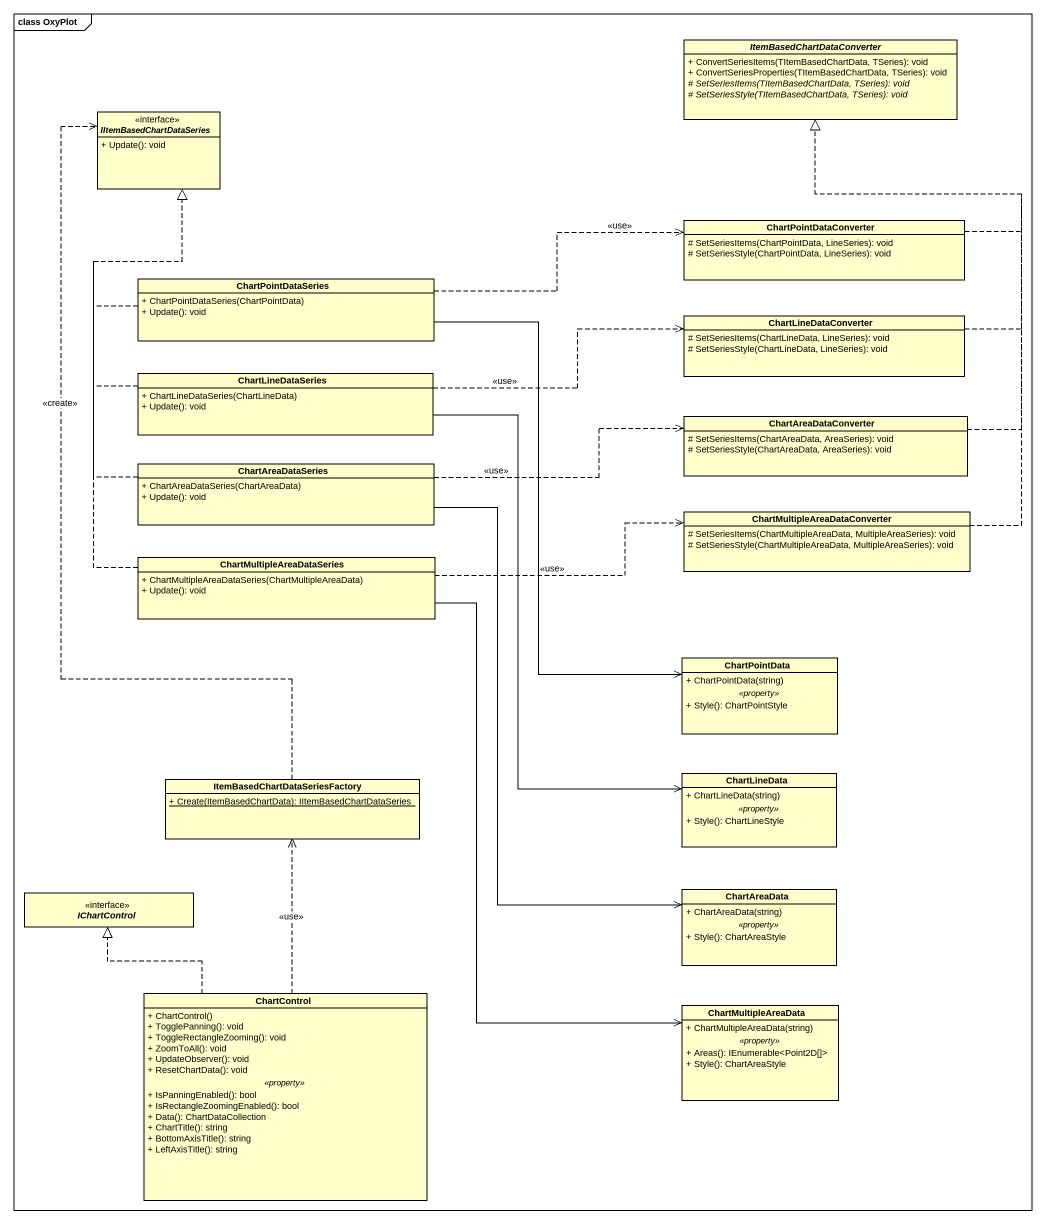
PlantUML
@startuml
mainframe class OxyPlot
hide circle
hide empty members
skinparam classAttributeIconSize 0
abstract class ItemBasedChartDataConverter {
  + ConvertSeriesItems(TItemBasedChartData, TSeries): void
  + ConvertSeriesProperties(TItemBasedChartData, TSeries): void
  {abstract} # SetSeriesItems(TItemBasedChartData, TSeries): void
  {abstract} # SetSeriesStyle(TItemBasedChartData, TSeries): void
}
interface IItemBasedChartDataSeries {
  + Update(): void
}
class ChartPointDataConverter {
  # SetSeriesItems(ChartPointData, LineSeries): void
  # SetSeriesStyle(ChartPointData, LineSeries): void
}
class ChartPointDataSeries {
  + ChartPointDataSeries(ChartPointData)
  + Update(): void
}
class ChartLineDataConverter {
  # SetSeriesItems(ChartLineData, LineSeries): void
  # SetSeriesStyle(ChartLineData, LineSeries): void
}
class ChartLineDataSeries {
  + ChartLineDataSeries(ChartLineData)
  + Update(): void
}
class ChartAreaDataConverter {
  # SetSeriesItems(ChartAreaData, AreaSeries): void
  # SetSeriesStyle(ChartAreaData, AreaSeries): void
}
class ChartAreaDataSeries {
  + ChartAreaDataSeries(ChartAreaData)
  + Update(): void
}
class "ChartMultipleAreaDataConverter" as ChartMultipleAreaDataConvert {
  # SetSeriesItems(ChartMultipleAreaData, MultipleAreaSeries): void
  # SetSeriesStyle(ChartMultipleAreaData, MultipleAreaSeries): void
}
class ChartMultipleAreaDataSeries {
  + ChartMultipleAreaDataSeries(ChartMultipleAreaData)
  + Update(): void
}
class ChartPointData {
  + ChartPointData(string)
  .. <<property>> ..
  + Style(): ChartPointStyle
}
class "ItemBasedChartDataSeriesFactory" as ItemBasedChartDataSeriesFact {
  {static} + Create(ItemBasedChartData): IItemBasedChartDataSeries
}
class ChartLineData {
  + ChartLineData(string)
  .. <<property>> ..
  + Style(): ChartLineStyle
}
interface IChartControl
class ChartAreaData {
  + ChartAreaData(string)
  .. <<property>> ..
  + Style(): ChartAreaStyle
}
class ChartControl {
  + ChartControl()
  + TogglePanning(): void
  + ToggleRectangleZooming(): void
  + ZoomToAll(): void
  + UpdateObserver(): void
  + ResetChartData(): void
  .. <<property>> ..
  + IsPanningEnabled(): bool
  + IsRectangleZoomingEnabled(): bool
  + Data(): ChartDataCollection
  + ChartTitle(): string
  + BottomAxisTitle(): string
  + LeftAxisTitle(): string
}
class ChartMultipleAreaData {
  + ChartMultipleAreaData(string)
  .. <<property>> ..
  + Areas(): IEnumerable<Point2D[]>
  + Style(): ChartAreaStyle
}
ChartPointDataConverter .up.|> ItemBasedChartDataConverter
ChartPointDataSeries .up.|> IItemBasedChartDataSeries
ChartPointDataSeries .right.> ChartPointDataConverter : <<use>>
ChartPointDataSeries --> ChartPointData
ChartLineDataConverter .up.|> ItemBasedChartDataConverter
ChartLineDataSeries .up.|> IItemBasedChartDataSeries
ChartLineDataSeries .right.> ChartLineDataConverter : <<use>>
ChartLineDataSeries --> ChartLineData
ChartAreaDataConverter .up.|> ItemBasedChartDataConverter
ChartAreaDataSeries .up.|> IItemBasedChartDataSeries
ChartAreaDataSeries .right.> ChartAreaDataConverter : <<use>>
ChartAreaDataSeries --> ChartAreaData
ChartMultipleAreaDataConvert .up.|> ItemBasedChartDataConverter
ChartMultipleAreaDataSeries .up.|> IItemBasedChartDataSeries
ChartMultipleAreaDataSeries .right.> ChartMultipleAreaDataConvert : <<use>>
ChartMultipleAreaDataSeries --> ChartMultipleAreaData
ItemBasedChartDataSeriesFact .up.> IItemBasedChartDataSeries : <<create>>
ChartControl .up.> ItemBasedChartDataSeriesFact : <<use>>
ChartControl .up.|> IChartControl
@enduml
